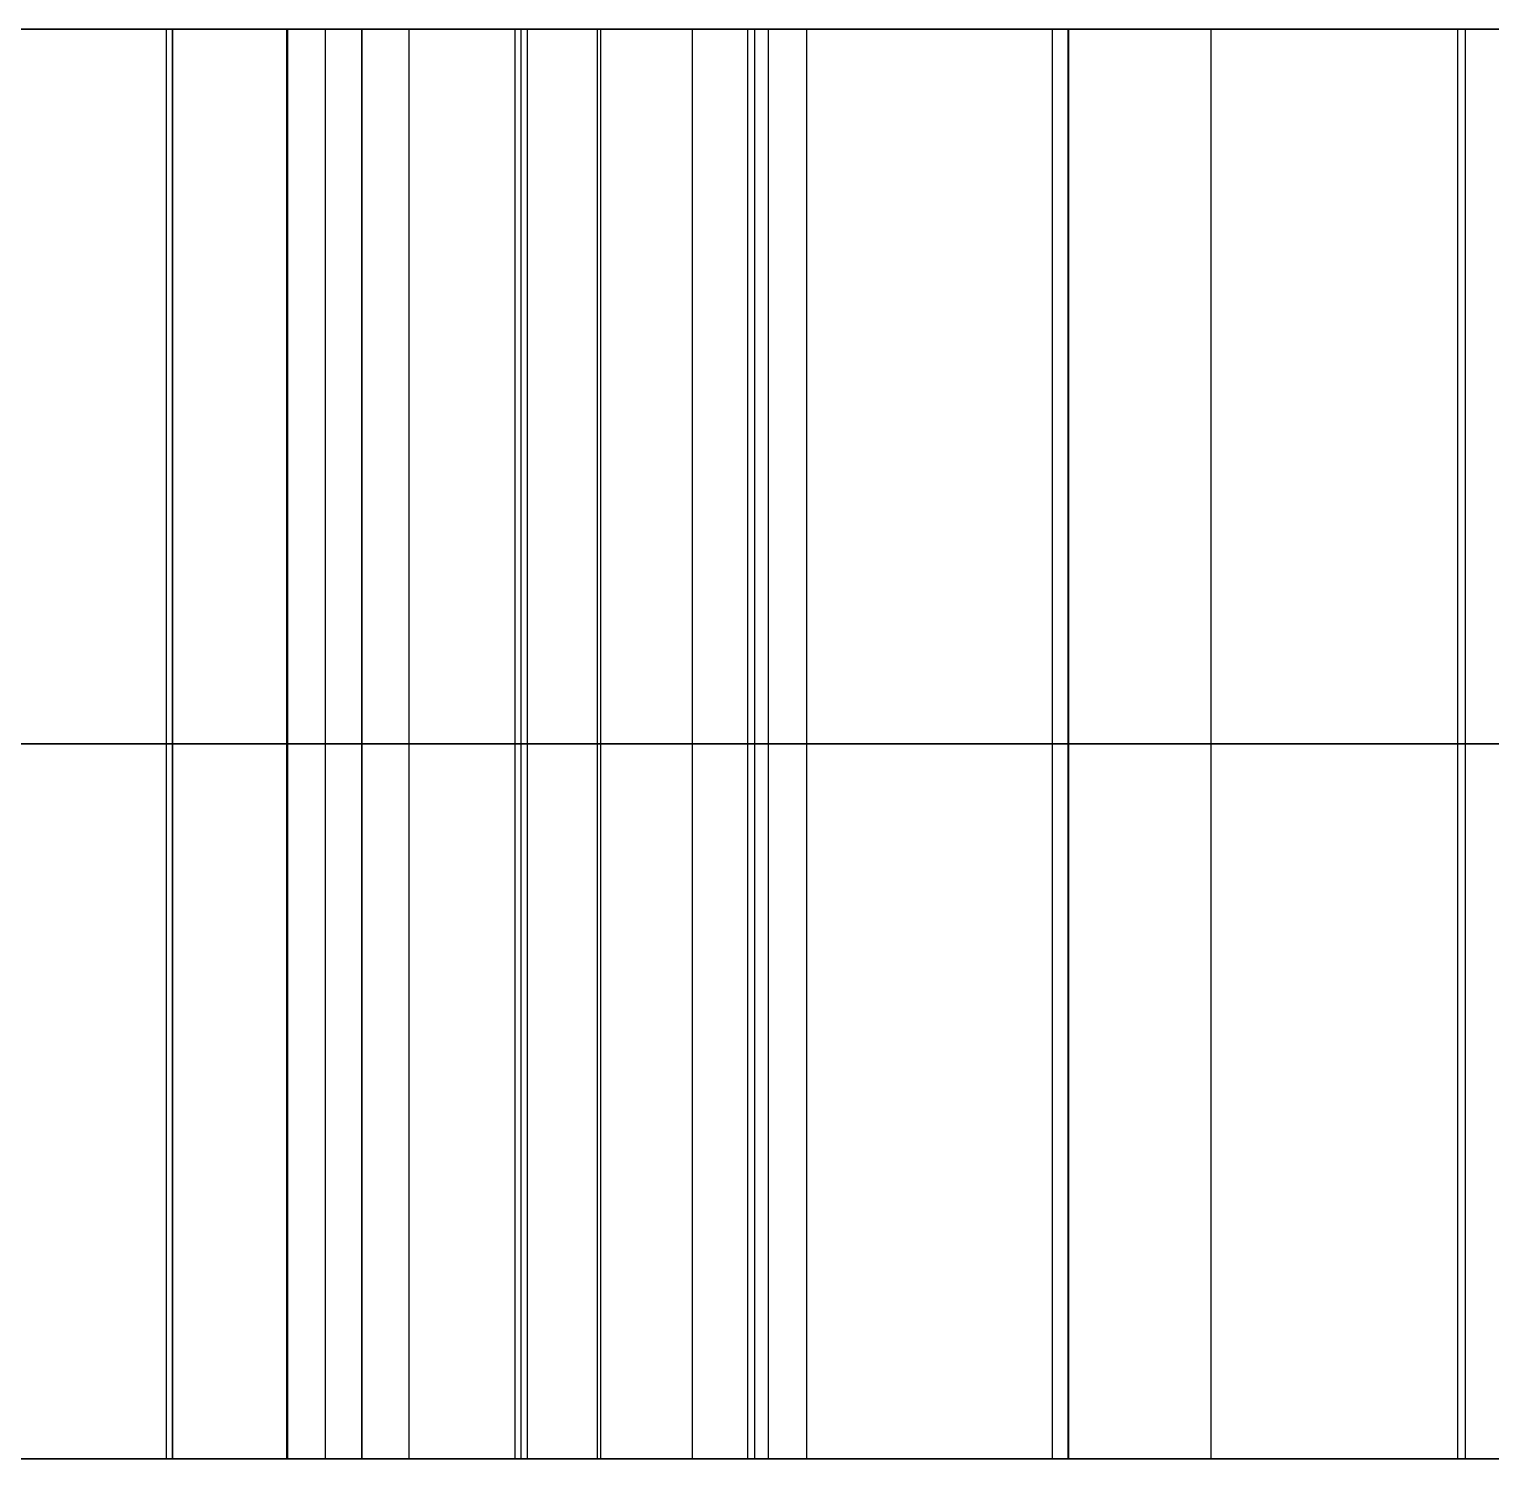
# Model space of a CAD drawing. Header units: millimetres. Extents: x -170 to 170, y -1654 to 210.
# Drawn here: x 24.09 to 39.43, y -50.53 to -35.53 of the extents above; entities that cross this region are included whole.
import ezdxf

# ---------------------------------------------------------------- set-up
doc = ezdxf.new("R2010")
doc.units = ezdxf.units.MM
doc.header["$MEASUREMENT"] = 0
doc.layers.add('V1', color=7, linetype='Continuous', true_color=0x000000)

msp = doc.modelspace()

# ---------------------------------------------------------------- linework, layer by layer
at = {"layer": 'V1'}
for p, q in [((4, -35.528, 126.543), (31.846, -35.528, 126.543)), ((4, -35.528, 383.457), (31.846, -35.528, 383.457)), ((4, -35.528, 255), (86.717, -35.528, 255)), ((-153, -43.028, 25), (153, -43.028, 25)), ((-153, -43.028, 25), (153, -43.028, 25)), ((4, -50.528, 126.543), (31.846, -50.528, 126.543)), ((4, -50.528, 383.457), (31.846, -50.528, 383.457)), ((4, -50.528, 255), (86.717, -50.528, 255))]:
    msp.add_line(p, q, dxfattribs=at)
for points in [[(-153, -35.528), (0, -35.528), (153, -35.528)], [(153, -35.528, 50), (0, -35.528, 50), (-153, -35.528, 50)], [(25.529, -35.528, 107.505), (25.529, -43.028, 107.505), (25.529, -50.528, 107.505)], [(25.529, -35.528, 402.495), (25.529, -43.028, 402.495), (25.529, -50.528, 402.495)], [(25.53, -35.528, 145.578), (25.53, -43.028, 145.578), (25.53, -50.528, 145.578)], [(25.53, -35.528, 364.422), (25.53, -43.028, 364.422), (25.53, -50.528, 364.422)], [(25.593, -35.528, 107.466), (25.593, -43.028, 107.466), (25.593, -50.528, 107.466)], [(25.593, -35.528, 402.534), (25.593, -43.028, 402.534), (25.593, -50.528, 402.534)], [(25.594, -35.528, 145.618), (25.594, -43.028, 145.618), (25.594, -50.528, 145.618)], [(25.594, -35.528, 364.382), (25.594, -43.028, 364.382), (25.594, -50.528, 364.382)], [(26.791, -35.528, 172.526), (26.791, -43.028, 172.526), (26.791, -50.528, 172.526)], [(26.803, -35.528, 337.47), (26.803, -43.028, 337.47), (26.803, -50.528, 337.47)], [(27.196, -35.528, 95.494), (27.196, -43.028, 95.494), (27.196, -50.528, 95.494)], [(27.196, -35.528, 414.506), (27.196, -43.028, 414.506), (27.196, -50.528, 414.506)], [(27.197, -35.528, 157.589), (27.197, -43.028, 157.589), (27.197, -50.528, 157.589)], [(27.197, -35.528, 352.411), (27.197, -43.028, 352.411), (27.197, -50.528, 352.411)], [(27.579, -35.528, 110.619), (27.579, -43.028, 110.619), (27.579, -50.528, 110.619)], [(27.579, -35.528, 399.381), (27.579, -43.028, 399.381), (27.579, -50.528, 399.381)], [(27.58, -35.528, 142.465), (27.58, -43.028, 142.465), (27.58, -50.528, 142.465)], [(27.58, -35.528, 367.535), (27.58, -43.028, 367.535), (27.58, -50.528, 367.535)], [(28.073, -35.528, 105.516), (28.073, -43.028, 105.516), (28.073, -50.528, 105.516)], [(28.073, -35.528, 404.484), (28.073, -43.028, 404.484), (28.073, -50.528, 404.484)], [(28.074, -35.528, 147.568), (28.074, -43.028, 147.568), (28.074, -50.528, 147.568)], [(28.074, -35.528, 362.432), (28.074, -43.028, 362.432), (28.074, -50.528, 362.432)], [(29.185, -35.528, 97.356), (29.185, -43.028, 97.356), (29.185, -50.528, 97.356)], [(29.185, -35.528, 412.644), (29.185, -43.028, 412.644), (29.185, -50.528, 412.644)], [(29.186, -35.528, 155.727), (29.186, -43.028, 155.727), (29.186, -50.528, 155.727)], [(29.186, -35.528, 354.273), (29.186, -43.028, 354.273), (29.186, -50.528, 354.273)], [(29.251, -35.528, 113.951), (29.251, -43.028, 113.951), (29.251, -50.528, 113.951)], [(29.251, -35.528, 139.133), (29.251, -43.028, 139.133), (29.251, -50.528, 139.133)], [(29.251, -35.528, 370.867), (29.251, -43.028, 370.867), (29.251, -50.528, 370.867)], [(29.251, -35.528, 396.049), (29.251, -43.028, 396.049), (29.251, -50.528, 396.049)], [(29.317, -35.528, 113.915), (29.317, -43.028, 113.915), (29.317, -50.528, 113.915)], [(29.317, -35.528, 139.168), (29.317, -43.028, 139.168), (29.317, -50.528, 139.168)], [(29.317, -35.528, 370.832), (29.317, -43.028, 370.832), (29.317, -50.528, 370.832)], [(29.317, -35.528, 396.085), (29.317, -43.028, 396.085), (29.317, -50.528, 396.085)], [(30.051, -35.528, 336.343), (30.051, -43.028, 336.343), (30.051, -50.528, 336.343)], [(30.084, -35.528, 173.669), (30.084, -43.028, 173.669), (30.084, -50.528, 173.669)], [(31.047, -35.528, 99.346), (31.047, -43.028, 99.346), (31.047, -50.528, 99.346)], [(31.047, -35.528, 410.654), (31.047, -43.028, 410.654), (31.047, -50.528, 410.654)], [(31.048, -35.528, 153.738), (31.048, -43.028, 153.738), (31.048, -50.528, 153.738)], [(31.048, -35.528, 356.262), (31.048, -43.028, 356.262), (31.048, -50.528, 356.262)], [(31.628, -35.528, 122.82), (31.628, -43.028, 122.82), (31.628, -50.528, 122.82)], [(31.628, -35.528, 130.263), (31.628, -43.028, 130.263), (31.628, -50.528, 130.263)], [(31.628, -35.528, 379.737), (31.628, -43.028, 379.737), (31.628, -50.528, 379.737)], [(31.628, -35.528, 387.18), (31.628, -43.028, 387.18), (31.628, -50.528, 387.18)], [(31.702, -35.528, 122.818), (31.702, -43.028, 122.818), (31.702, -50.528, 122.818)], [(31.702, -35.528, 387.182), (31.702, -43.028, 387.182), (31.702, -50.528, 387.182)], [(31.703, -35.528, 130.265), (31.703, -43.028, 130.265), (31.703, -50.528, 130.265)], [(31.703, -35.528, 379.735), (31.703, -43.028, 379.735), (31.703, -50.528, 379.735)], [(31.846, -35.528, 126.542), (31.846, -43.028, 126.542), (31.846, -50.528, 126.542)], [(31.846, -35.528, 383.458), (31.846, -43.028, 383.458), (31.846, -50.528, 383.458)], [(32.246, -35.528, 112.742), (32.246, -43.028, 112.742), (32.246, -50.528, 112.742)], [(32.246, -35.528, 140.341), (32.246, -43.028, 140.341), (32.246, -50.528, 140.341)], [(32.246, -35.528, 369.659), (32.246, -43.028, 369.659), (32.246, -50.528, 369.659)], [(32.246, -35.528, 397.258), (32.246, -43.028, 397.258), (32.246, -50.528, 397.258)], [(34.825, -35.528, 122.369), (34.825, -43.028, 122.369), (34.825, -50.528, 122.369)], [(34.825, -35.528, 387.631), (34.825, -43.028, 387.631), (34.825, -50.528, 387.631)], [(34.826, -35.528, 130.714), (34.826, -43.028, 130.714), (34.826, -50.528, 130.714)], [(34.826, -35.528, 379.286), (34.826, -43.028, 379.286), (34.826, -50.528, 379.286)], [(34.99, -35.528, 167.339), (34.99, -43.028, 167.339), (34.99, -50.528, 167.339)], [(34.994, -35.528, 342.676), (34.994, -43.028, 342.676), (34.994, -50.528, 342.676)], [(36.489, -35.528, 344.087), (36.489, -43.028, 344.087), (36.489, -50.528, 344.087)], [(36.489, -35.528, 165.913), (36.489, -43.028, 165.913), (36.489, -50.528, 165.913)], [(39.076, -35.528, 113.252), (39.076, -43.028, 113.252), (39.076, -50.528, 113.252)], [(39.076, -35.528, 396.748), (39.076, -43.028, 396.748), (39.076, -50.528, 396.748)], [(39.077, -35.528, 139.831), (39.077, -43.028, 139.831), (39.077, -50.528, 139.831)], [(39.077, -35.528, 370.169), (39.077, -43.028, 370.169), (39.077, -50.528, 370.169)], [(39.157, -35.528, 342.947), (39.157, -43.028, 342.947), (39.157, -50.528, 342.947)], [(39.157, -35.528, 167.053), (39.157, -43.028, 167.053), (39.157, -50.528, 167.053)], [(-153, -43.028), (0, -43.028), (153, -43.028)], [(153, -43.028, 50), (0, -43.028, 50), (-153, -43.028, 50)], [(-153, -43.028), (0, -43.028), (153, -43.028)], [(153, -43.028, 50), (0, -43.028, 50), (-153, -43.028, 50)], [(-153, -50.528), (0, -50.528), (153, -50.528)], [(153, -50.528, 50), (0, -50.528, 50), (-153, -50.528, 50)]]:
    msp.add_open_spline(points, degree=2, dxfattribs=at)
for points, knots in [([(19.036, -35.528, 101.012), (19.049, -35.528, 100.991), (19.062, -35.528, 100.97), (19.075, -35.528, 100.949), (19.625, -35.528, 100.07), (20.274, -35.528, 99.22), (21.026, -35.528, 98.468), (22.579, -35.528, 96.914), (25.365, -35.528, 96.056), (27.196, -35.528, 95.494)], [-54.43884, -54.43884, -54.43884, -54.43884, -54.419791, -54.419791, -54.419791, -53.630123, -53.630123, -53.630123, -52.863038, -52.863038, -52.863038, -52.863038]), ([(27.196, -35.528, 414.506), (25.365, -35.528, 413.944), (22.579, -35.528, 413.086), (21.026, -35.528, 411.532), (20.274, -35.528, 410.78), (19.625, -35.528, 409.93), (19.075, -35.528, 409.051), (19.062, -35.528, 409.03), (19.049, -35.528, 409.009), (19.036, -35.528, 408.988)], [52.863038, 52.863038, 52.863038, 52.863038, 53.630123, 53.630123, 53.630123, 54.419791, 54.419791, 54.419791, 54.43884, 54.43884, 54.43884, 54.43884]), ([(27.197, -35.528, 157.589), (25.367, -35.528, 157.027), (22.581, -35.528, 156.17), (21.027, -35.528, 154.616), (20.275, -35.528, 153.864), (19.626, -35.528, 153.013), (19.077, -35.528, 152.135), (19.064, -35.528, 152.114), (19.05, -35.528, 152.093), (19.037, -35.528, 152.072)], [-29.984597, -29.984597, -29.984597, -29.984597, -29.217493, -29.217493, -29.217493, -28.427833, -28.427833, -28.427833, -28.408844, -28.408844, -28.408844, -28.408844]), ([(19.037, -35.528, 357.928), (19.05, -35.528, 357.907), (19.064, -35.528, 357.886), (19.077, -35.528, 357.865), (19.626, -35.528, 356.987), (20.275, -35.528, 356.136), (21.027, -35.528, 355.384), (22.581, -35.528, 353.83), (25.367, -35.528, 352.973), (27.197, -35.528, 352.411)], [28.408844, 28.408844, 28.408844, 28.408844, 28.427833, 28.427833, 28.427833, 29.217493, 29.217493, 29.217493, 29.984597, 29.984597, 29.984597, 29.984597]), ([(31.047, -35.528, 99.346), (30.485, -35.528, 101.176), (29.627, -35.528, 103.962), (28.073, -35.528, 105.516), (27.321, -35.528, 106.268), (26.471, -35.528, 106.916), (25.593, -35.528, 107.466), (25.571, -35.528, 107.479), (25.55, -35.528, 107.492), (25.529, -35.528, 107.505)], [-51.422962, -51.422962, -51.422962, -51.422962, -50.655858, -50.655858, -50.655858, -49.866198, -49.866198, -49.866198, -49.847209, -49.847209, -49.847209, -49.847209]), ([(25.529, -35.528, 402.495), (25.55, -35.528, 402.508), (25.571, -35.528, 402.521), (25.593, -35.528, 402.534), (26.471, -35.528, 403.084), (27.321, -35.528, 403.732), (28.073, -35.528, 404.484), (29.627, -35.528, 406.038), (30.485, -35.528, 408.824), (31.047, -35.528, 410.654)], [49.847209, 49.847209, 49.847209, 49.847209, 49.866198, 49.866198, 49.866198, 50.655858, 50.655858, 50.655858, 51.422962, 51.422962, 51.422962, 51.422962]), ([(25.53, -35.528, 145.578), (25.551, -35.528, 145.591), (25.573, -35.528, 145.605), (25.594, -35.528, 145.618), (26.472, -35.528, 146.167), (27.323, -35.528, 146.816), (28.074, -35.528, 147.568), (29.628, -35.528, 149.122), (30.486, -35.528, 151.908), (31.048, -35.528, 153.738)], [-33.000475, -33.000475, -33.000475, -33.000475, -32.981426, -32.981426, -32.981426, -32.191759, -32.191759, -32.191759, -31.424674, -31.424674, -31.424674, -31.424674]), ([(31.048, -35.528, 356.262), (30.486, -35.528, 358.092), (29.628, -35.528, 360.878), (28.074, -35.528, 362.432), (27.323, -35.528, 363.184), (26.472, -35.528, 363.833), (25.594, -35.528, 364.382), (25.573, -35.528, 364.395), (25.551, -35.528, 364.409), (25.53, -35.528, 364.422)], [31.424674, 31.424674, 31.424674, 31.424674, 32.191759, 32.191759, 32.191759, 32.981426, 32.981426, 32.981426, 33.000475, 33.000475, 33.000475, 33.000475]), ([(29.251, -35.528, 113.951), (29.273, -35.528, 113.939), (29.295, -35.528, 113.927), (29.317, -35.528, 113.915), (30.232, -35.528, 113.429), (31.219, -35.528, 113.017), (32.246, -35.528, 112.742), (34.369, -35.528, 112.173), (37.21, -35.528, 112.823), (39.076, -35.528, 113.252)], [-47.292718, -47.292718, -47.292718, -47.292718, -47.273669, -47.273669, -47.273669, -46.484002, -46.484002, -46.484002, -45.716917, -45.716917, -45.716917, -45.716917]), ([(39.077, -35.528, 139.831), (37.211, -35.528, 140.26), (34.369, -35.528, 140.91), (32.246, -35.528, 140.341), (31.219, -35.528, 140.066), (30.232, -35.528, 139.654), (29.317, -35.528, 139.168), (29.295, -35.528, 139.156), (29.273, -35.528, 139.145), (29.251, -35.528, 139.133)], [-37.130719, -37.130719, -37.130719, -37.130719, -36.363615, -36.363615, -36.363615, -35.573955, -35.573955, -35.573955, -35.554966, -35.554966, -35.554966, -35.554966]), ([(29.251, -35.528, 370.867), (29.273, -35.528, 370.855), (29.295, -35.528, 370.844), (29.317, -35.528, 370.832), (30.232, -35.528, 370.346), (31.219, -35.528, 369.934), (32.246, -35.528, 369.659), (34.369, -35.528, 369.09), (37.211, -35.528, 369.74), (39.077, -35.528, 370.169)], [35.554966, 35.554966, 35.554966, 35.554966, 35.573955, 35.573955, 35.573955, 36.363615, 36.363615, 36.363615, 37.130719, 37.130719, 37.130719, 37.130719]), ([(39.076, -35.528, 396.748), (37.21, -35.528, 397.177), (34.369, -35.528, 397.827), (32.246, -35.528, 397.258), (31.219, -35.528, 396.983), (30.232, -35.528, 396.571), (29.317, -35.528, 396.085), (29.295, -35.528, 396.073), (29.273, -35.528, 396.061), (29.251, -35.528, 396.049)], [45.716917, 45.716917, 45.716917, 45.716917, 46.484002, 46.484002, 46.484002, 47.273669, 47.273669, 47.273669, 47.292718, 47.292718, 47.292718, 47.292718]), ([(36.489, -35.528, 344.087), (36.032, -35.528, 343.665), (35.532, -35.528, 343.194), (34.994, -35.528, 342.676), (32.288, -35.528, 340.074), (31.042, -35.528, 338.402), (30.051, -35.528, 336.343)], [228.61023, 228.61023, 228.61023, 228.61023, 228.793383, 228.793383, 228.793383, 229.713452, 229.713452, 229.713452, 229.713452]), ([(30.084, -35.528, 173.669), (31.065, -35.528, 171.617), (32.305, -35.528, 169.942), (34.99, -35.528, 167.339), (35.53, -35.528, 166.815), (36.031, -35.528, 166.34), (36.489, -35.528, 165.913)], [353.265641, 353.265641, 353.265641, 353.265641, 354.182297, 354.182297, 354.182297, 354.366724, 354.366724, 354.366724, 354.366724]), ([(40.486, -35.528, 118.513), (39.084, -35.528, 119.817), (36.948, -35.528, 121.801), (34.825, -35.528, 122.369), (33.798, -35.528, 122.644), (32.738, -35.528, 122.781), (31.702, -35.528, 122.818), (31.677, -35.528, 122.819), (31.652, -35.528, 122.82), (31.628, -35.528, 122.82)], [-44.27684, -44.27684, -44.27684, -44.27684, -43.509736, -43.509736, -43.509736, -42.720076, -42.720076, -42.720076, -42.701087, -42.701087, -42.701087, -42.701087]), ([(31.628, -35.528, 130.263), (31.653, -35.528, 130.264), (31.678, -35.528, 130.265), (31.703, -35.528, 130.265), (32.738, -35.528, 130.302), (33.799, -35.528, 130.439), (34.826, -35.528, 130.714), (36.949, -35.528, 131.283), (39.084, -35.528, 133.266), (40.486, -35.528, 134.571)], [-40.146597, -40.146597, -40.146597, -40.146597, -40.127548, -40.127548, -40.127548, -39.33788, -39.33788, -39.33788, -38.570795, -38.570795, -38.570795, -38.570795]), ([(40.486, -35.528, 375.429), (39.084, -35.528, 376.734), (36.949, -35.528, 378.717), (34.826, -35.528, 379.286), (33.799, -35.528, 379.561), (32.738, -35.528, 379.698), (31.703, -35.528, 379.735), (31.678, -35.528, 379.735), (31.653, -35.528, 379.736), (31.628, -35.528, 379.737)], [38.570795, 38.570795, 38.570795, 38.570795, 39.33788, 39.33788, 39.33788, 40.127548, 40.127548, 40.127548, 40.146597, 40.146597, 40.146597, 40.146597]), ([(31.628, -35.528, 387.18), (31.652, -35.528, 387.18), (31.677, -35.528, 387.181), (31.702, -35.528, 387.182), (32.738, -35.528, 387.219), (33.798, -35.528, 387.356), (34.825, -35.528, 387.631), (36.948, -35.528, 388.199), (39.084, -35.528, 390.183), (40.486, -35.528, 391.487)], [42.701087, 42.701087, 42.701087, 42.701087, 42.720076, 42.720076, 42.720076, 43.509736, 43.509736, 43.509736, 44.27684, 44.27684, 44.27684, 44.27684]), ([(19.036, -43.028, 101.012), (19.049, -43.028, 100.991), (19.062, -43.028, 100.97), (19.075, -43.028, 100.949), (19.625, -43.028, 100.07), (20.274, -43.028, 99.22), (21.026, -43.028, 98.468), (22.579, -43.028, 96.914), (25.365, -43.028, 96.056), (27.196, -43.028, 95.494)], [-54.43884, -54.43884, -54.43884, -54.43884, -54.419791, -54.419791, -54.419791, -53.630123, -53.630123, -53.630123, -52.863038, -52.863038, -52.863038, -52.863038]), ([(27.196, -43.028, 414.506), (25.365, -43.028, 413.944), (22.579, -43.028, 413.086), (21.026, -43.028, 411.532), (20.274, -43.028, 410.78), (19.625, -43.028, 409.93), (19.075, -43.028, 409.051), (19.062, -43.028, 409.03), (19.049, -43.028, 409.009), (19.036, -43.028, 408.988)], [52.863038, 52.863038, 52.863038, 52.863038, 53.630123, 53.630123, 53.630123, 54.419791, 54.419791, 54.419791, 54.43884, 54.43884, 54.43884, 54.43884]), ([(27.197, -43.028, 157.589), (25.367, -43.028, 157.027), (22.581, -43.028, 156.17), (21.027, -43.028, 154.616), (20.275, -43.028, 153.864), (19.626, -43.028, 153.013), (19.077, -43.028, 152.135), (19.064, -43.028, 152.114), (19.05, -43.028, 152.093), (19.037, -43.028, 152.072)], [-29.984597, -29.984597, -29.984597, -29.984597, -29.217493, -29.217493, -29.217493, -28.427833, -28.427833, -28.427833, -28.408844, -28.408844, -28.408844, -28.408844]), ([(19.037, -43.028, 357.928), (19.05, -43.028, 357.907), (19.064, -43.028, 357.886), (19.077, -43.028, 357.865), (19.626, -43.028, 356.987), (20.275, -43.028, 356.136), (21.027, -43.028, 355.384), (22.581, -43.028, 353.83), (25.367, -43.028, 352.973), (27.197, -43.028, 352.411)], [28.408844, 28.408844, 28.408844, 28.408844, 28.427833, 28.427833, 28.427833, 29.217493, 29.217493, 29.217493, 29.984597, 29.984597, 29.984597, 29.984597]), ([(31.047, -43.028, 99.346), (30.485, -43.028, 101.176), (29.627, -43.028, 103.962), (28.073, -43.028, 105.516), (27.321, -43.028, 106.268), (26.471, -43.028, 106.916), (25.593, -43.028, 107.466), (25.571, -43.028, 107.479), (25.55, -43.028, 107.492), (25.529, -43.028, 107.505)], [-51.422962, -51.422962, -51.422962, -51.422962, -50.655858, -50.655858, -50.655858, -49.866198, -49.866198, -49.866198, -49.847209, -49.847209, -49.847209, -49.847209]), ([(25.529, -43.028, 402.495), (25.55, -43.028, 402.508), (25.571, -43.028, 402.521), (25.593, -43.028, 402.534), (26.471, -43.028, 403.084), (27.321, -43.028, 403.732), (28.073, -43.028, 404.484), (29.627, -43.028, 406.038), (30.485, -43.028, 408.824), (31.047, -43.028, 410.654)], [49.847209, 49.847209, 49.847209, 49.847209, 49.866198, 49.866198, 49.866198, 50.655858, 50.655858, 50.655858, 51.422962, 51.422962, 51.422962, 51.422962]), ([(25.53, -43.028, 145.578), (25.551, -43.028, 145.591), (25.573, -43.028, 145.605), (25.594, -43.028, 145.618), (26.472, -43.028, 146.167), (27.323, -43.028, 146.816), (28.074, -43.028, 147.568), (29.628, -43.028, 149.122), (30.486, -43.028, 151.908), (31.048, -43.028, 153.738)], [-33.000475, -33.000475, -33.000475, -33.000475, -32.981426, -32.981426, -32.981426, -32.191759, -32.191759, -32.191759, -31.424674, -31.424674, -31.424674, -31.424674]), ([(31.048, -43.028, 356.262), (30.486, -43.028, 358.092), (29.628, -43.028, 360.878), (28.074, -43.028, 362.432), (27.323, -43.028, 363.184), (26.472, -43.028, 363.833), (25.594, -43.028, 364.382), (25.573, -43.028, 364.395), (25.551, -43.028, 364.409), (25.53, -43.028, 364.422)], [31.424674, 31.424674, 31.424674, 31.424674, 32.191759, 32.191759, 32.191759, 32.981426, 32.981426, 32.981426, 33.000475, 33.000475, 33.000475, 33.000475]), ([(29.251, -43.028, 113.951), (29.273, -43.028, 113.939), (29.295, -43.028, 113.927), (29.317, -43.028, 113.915), (30.232, -43.028, 113.429), (31.219, -43.028, 113.017), (32.246, -43.028, 112.742), (34.369, -43.028, 112.173), (37.21, -43.028, 112.823), (39.076, -43.028, 113.252)], [-47.292718, -47.292718, -47.292718, -47.292718, -47.273669, -47.273669, -47.273669, -46.484002, -46.484002, -46.484002, -45.716917, -45.716917, -45.716917, -45.716917]), ([(39.077, -43.028, 139.831), (37.211, -43.028, 140.26), (34.369, -43.028, 140.91), (32.246, -43.028, 140.341), (31.219, -43.028, 140.066), (30.232, -43.028, 139.654), (29.317, -43.028, 139.168), (29.295, -43.028, 139.156), (29.273, -43.028, 139.145), (29.251, -43.028, 139.133)], [-37.130719, -37.130719, -37.130719, -37.130719, -36.363615, -36.363615, -36.363615, -35.573955, -35.573955, -35.573955, -35.554966, -35.554966, -35.554966, -35.554966]), ([(29.251, -43.028, 370.867), (29.273, -43.028, 370.855), (29.295, -43.028, 370.844), (29.317, -43.028, 370.832), (30.232, -43.028, 370.346), (31.219, -43.028, 369.934), (32.246, -43.028, 369.659), (34.369, -43.028, 369.09), (37.211, -43.028, 369.74), (39.077, -43.028, 370.169)], [35.554966, 35.554966, 35.554966, 35.554966, 35.573955, 35.573955, 35.573955, 36.363615, 36.363615, 36.363615, 37.130719, 37.130719, 37.130719, 37.130719]), ([(39.076, -43.028, 396.748), (37.21, -43.028, 397.177), (34.369, -43.028, 397.827), (32.246, -43.028, 397.258), (31.219, -43.028, 396.983), (30.232, -43.028, 396.571), (29.317, -43.028, 396.085), (29.295, -43.028, 396.073), (29.273, -43.028, 396.061), (29.251, -43.028, 396.049)], [45.716917, 45.716917, 45.716917, 45.716917, 46.484002, 46.484002, 46.484002, 47.273669, 47.273669, 47.273669, 47.292718, 47.292718, 47.292718, 47.292718]), ([(36.489, -43.028, 344.087), (36.032, -43.028, 343.665), (35.532, -43.028, 343.194), (34.994, -43.028, 342.676), (32.288, -43.028, 340.074), (31.042, -43.028, 338.402), (30.051, -43.028, 336.343)], [228.61023, 228.61023, 228.61023, 228.61023, 228.793383, 228.793383, 228.793383, 229.713452, 229.713452, 229.713452, 229.713452]), ([(30.084, -43.028, 173.669), (31.065, -43.028, 171.617), (32.305, -43.028, 169.942), (34.99, -43.028, 167.339), (35.53, -43.028, 166.815), (36.031, -43.028, 166.34), (36.489, -43.028, 165.913)], [353.265641, 353.265641, 353.265641, 353.265641, 354.182297, 354.182297, 354.182297, 354.366724, 354.366724, 354.366724, 354.366724]), ([(40.486, -43.028, 118.513), (39.084, -43.028, 119.817), (36.948, -43.028, 121.801), (34.825, -43.028, 122.369), (33.798, -43.028, 122.644), (32.738, -43.028, 122.781), (31.702, -43.028, 122.818), (31.677, -43.028, 122.819), (31.652, -43.028, 122.82), (31.628, -43.028, 122.82)], [-44.27684, -44.27684, -44.27684, -44.27684, -43.509736, -43.509736, -43.509736, -42.720076, -42.720076, -42.720076, -42.701087, -42.701087, -42.701087, -42.701087]), ([(31.628, -43.028, 130.263), (31.653, -43.028, 130.264), (31.678, -43.028, 130.265), (31.703, -43.028, 130.265), (32.738, -43.028, 130.302), (33.799, -43.028, 130.439), (34.826, -43.028, 130.714), (36.949, -43.028, 131.283), (39.084, -43.028, 133.266), (40.486, -43.028, 134.571)], [-40.146597, -40.146597, -40.146597, -40.146597, -40.127548, -40.127548, -40.127548, -39.33788, -39.33788, -39.33788, -38.570795, -38.570795, -38.570795, -38.570795]), ([(40.486, -43.028, 375.429), (39.084, -43.028, 376.734), (36.949, -43.028, 378.717), (34.826, -43.028, 379.286), (33.799, -43.028, 379.561), (32.738, -43.028, 379.698), (31.703, -43.028, 379.735), (31.678, -43.028, 379.735), (31.653, -43.028, 379.736), (31.628, -43.028, 379.737)], [38.570795, 38.570795, 38.570795, 38.570795, 39.33788, 39.33788, 39.33788, 40.127548, 40.127548, 40.127548, 40.146597, 40.146597, 40.146597, 40.146597]), ([(31.628, -43.028, 387.18), (31.652, -43.028, 387.18), (31.677, -43.028, 387.181), (31.702, -43.028, 387.182), (32.738, -43.028, 387.219), (33.798, -43.028, 387.356), (34.825, -43.028, 387.631), (36.948, -43.028, 388.199), (39.084, -43.028, 390.183), (40.486, -43.028, 391.487)], [42.701087, 42.701087, 42.701087, 42.701087, 42.720076, 42.720076, 42.720076, 43.509736, 43.509736, 43.509736, 44.27684, 44.27684, 44.27684, 44.27684]), ([(19.036, -50.528, 101.012), (19.049, -50.528, 100.991), (19.062, -50.528, 100.97), (19.075, -50.528, 100.949), (19.625, -50.528, 100.07), (20.274, -50.528, 99.22), (21.026, -50.528, 98.468), (22.579, -50.528, 96.914), (25.365, -50.528, 96.056), (27.196, -50.528, 95.494)], [-54.43884, -54.43884, -54.43884, -54.43884, -54.419791, -54.419791, -54.419791, -53.630123, -53.630123, -53.630123, -52.863038, -52.863038, -52.863038, -52.863038]), ([(27.196, -50.528, 414.506), (25.365, -50.528, 413.944), (22.579, -50.528, 413.086), (21.026, -50.528, 411.532), (20.274, -50.528, 410.78), (19.625, -50.528, 409.93), (19.075, -50.528, 409.051), (19.062, -50.528, 409.03), (19.049, -50.528, 409.009), (19.036, -50.528, 408.988)], [52.863038, 52.863038, 52.863038, 52.863038, 53.630123, 53.630123, 53.630123, 54.419791, 54.419791, 54.419791, 54.43884, 54.43884, 54.43884, 54.43884]), ([(27.197, -50.528, 157.589), (25.367, -50.528, 157.027), (22.581, -50.528, 156.17), (21.027, -50.528, 154.616), (20.275, -50.528, 153.864), (19.626, -50.528, 153.013), (19.077, -50.528, 152.135), (19.064, -50.528, 152.114), (19.05, -50.528, 152.093), (19.037, -50.528, 152.072)], [-29.984597, -29.984597, -29.984597, -29.984597, -29.217493, -29.217493, -29.217493, -28.427833, -28.427833, -28.427833, -28.408844, -28.408844, -28.408844, -28.408844]), ([(19.037, -50.528, 357.928), (19.05, -50.528, 357.907), (19.064, -50.528, 357.886), (19.077, -50.528, 357.865), (19.626, -50.528, 356.987), (20.275, -50.528, 356.136), (21.027, -50.528, 355.384), (22.581, -50.528, 353.83), (25.367, -50.528, 352.973), (27.197, -50.528, 352.411)], [28.408844, 28.408844, 28.408844, 28.408844, 28.427833, 28.427833, 28.427833, 29.217493, 29.217493, 29.217493, 29.984597, 29.984597, 29.984597, 29.984597]), ([(31.047, -50.528, 99.346), (30.485, -50.528, 101.176), (29.627, -50.528, 103.962), (28.073, -50.528, 105.516), (27.321, -50.528, 106.268), (26.471, -50.528, 106.916), (25.593, -50.528, 107.466), (25.571, -50.528, 107.479), (25.55, -50.528, 107.492), (25.529, -50.528, 107.505)], [-51.422962, -51.422962, -51.422962, -51.422962, -50.655858, -50.655858, -50.655858, -49.866198, -49.866198, -49.866198, -49.847209, -49.847209, -49.847209, -49.847209]), ([(25.529, -50.528, 402.495), (25.55, -50.528, 402.508), (25.571, -50.528, 402.521), (25.593, -50.528, 402.534), (26.471, -50.528, 403.084), (27.321, -50.528, 403.732), (28.073, -50.528, 404.484), (29.627, -50.528, 406.038), (30.485, -50.528, 408.824), (31.047, -50.528, 410.654)], [49.847209, 49.847209, 49.847209, 49.847209, 49.866198, 49.866198, 49.866198, 50.655858, 50.655858, 50.655858, 51.422962, 51.422962, 51.422962, 51.422962]), ([(25.53, -50.528, 145.578), (25.551, -50.528, 145.591), (25.573, -50.528, 145.605), (25.594, -50.528, 145.618), (26.472, -50.528, 146.167), (27.323, -50.528, 146.816), (28.074, -50.528, 147.568), (29.628, -50.528, 149.122), (30.486, -50.528, 151.908), (31.048, -50.528, 153.738)], [-33.000475, -33.000475, -33.000475, -33.000475, -32.981426, -32.981426, -32.981426, -32.191759, -32.191759, -32.191759, -31.424674, -31.424674, -31.424674, -31.424674]), ([(31.048, -50.528, 356.262), (30.486, -50.528, 358.092), (29.628, -50.528, 360.878), (28.074, -50.528, 362.432), (27.323, -50.528, 363.184), (26.472, -50.528, 363.833), (25.594, -50.528, 364.382), (25.573, -50.528, 364.395), (25.551, -50.528, 364.409), (25.53, -50.528, 364.422)], [31.424674, 31.424674, 31.424674, 31.424674, 32.191759, 32.191759, 32.191759, 32.981426, 32.981426, 32.981426, 33.000475, 33.000475, 33.000475, 33.000475]), ([(29.251, -50.528, 113.951), (29.273, -50.528, 113.939), (29.295, -50.528, 113.927), (29.317, -50.528, 113.915), (30.232, -50.528, 113.429), (31.219, -50.528, 113.017), (32.246, -50.528, 112.742), (34.369, -50.528, 112.173), (37.21, -50.528, 112.823), (39.076, -50.528, 113.252)], [-47.292718, -47.292718, -47.292718, -47.292718, -47.273669, -47.273669, -47.273669, -46.484002, -46.484002, -46.484002, -45.716917, -45.716917, -45.716917, -45.716917]), ([(39.077, -50.528, 139.831), (37.211, -50.528, 140.26), (34.369, -50.528, 140.91), (32.246, -50.528, 140.341), (31.219, -50.528, 140.066), (30.232, -50.528, 139.654), (29.317, -50.528, 139.168), (29.295, -50.528, 139.156), (29.273, -50.528, 139.145), (29.251, -50.528, 139.133)], [-37.130719, -37.130719, -37.130719, -37.130719, -36.363615, -36.363615, -36.363615, -35.573955, -35.573955, -35.573955, -35.554966, -35.554966, -35.554966, -35.554966]), ([(29.251, -50.528, 370.867), (29.273, -50.528, 370.855), (29.295, -50.528, 370.844), (29.317, -50.528, 370.832), (30.232, -50.528, 370.346), (31.219, -50.528, 369.934), (32.246, -50.528, 369.659), (34.369, -50.528, 369.09), (37.211, -50.528, 369.74), (39.077, -50.528, 370.169)], [35.554966, 35.554966, 35.554966, 35.554966, 35.573955, 35.573955, 35.573955, 36.363615, 36.363615, 36.363615, 37.130719, 37.130719, 37.130719, 37.130719]), ([(39.076, -50.528, 396.748), (37.21, -50.528, 397.177), (34.369, -50.528, 397.827), (32.246, -50.528, 397.258), (31.219, -50.528, 396.983), (30.232, -50.528, 396.571), (29.317, -50.528, 396.085), (29.295, -50.528, 396.073), (29.273, -50.528, 396.061), (29.251, -50.528, 396.049)], [45.716917, 45.716917, 45.716917, 45.716917, 46.484002, 46.484002, 46.484002, 47.273669, 47.273669, 47.273669, 47.292718, 47.292718, 47.292718, 47.292718]), ([(36.489, -50.528, 344.087), (36.032, -50.528, 343.665), (35.532, -50.528, 343.194), (34.994, -50.528, 342.676), (32.288, -50.528, 340.074), (31.042, -50.528, 338.402), (30.051, -50.528, 336.343)], [228.61023, 228.61023, 228.61023, 228.61023, 228.793383, 228.793383, 228.793383, 229.713452, 229.713452, 229.713452, 229.713452]), ([(30.084, -50.528, 173.669), (31.065, -50.528, 171.617), (32.305, -50.528, 169.942), (34.99, -50.528, 167.339), (35.53, -50.528, 166.815), (36.031, -50.528, 166.34), (36.489, -50.528, 165.913)], [353.265641, 353.265641, 353.265641, 353.265641, 354.182297, 354.182297, 354.182297, 354.366724, 354.366724, 354.366724, 354.366724]), ([(40.486, -50.528, 118.513), (39.084, -50.528, 119.817), (36.948, -50.528, 121.801), (34.825, -50.528, 122.369), (33.798, -50.528, 122.644), (32.738, -50.528, 122.781), (31.702, -50.528, 122.818), (31.677, -50.528, 122.819), (31.652, -50.528, 122.82), (31.628, -50.528, 122.82)], [-44.27684, -44.27684, -44.27684, -44.27684, -43.509736, -43.509736, -43.509736, -42.720076, -42.720076, -42.720076, -42.701087, -42.701087, -42.701087, -42.701087]), ([(31.628, -50.528, 130.263), (31.653, -50.528, 130.264), (31.678, -50.528, 130.265), (31.703, -50.528, 130.265), (32.738, -50.528, 130.302), (33.799, -50.528, 130.439), (34.826, -50.528, 130.714), (36.949, -50.528, 131.283), (39.084, -50.528, 133.266), (40.486, -50.528, 134.571)], [-40.146597, -40.146597, -40.146597, -40.146597, -40.127548, -40.127548, -40.127548, -39.33788, -39.33788, -39.33788, -38.570795, -38.570795, -38.570795, -38.570795]), ([(40.486, -50.528, 375.429), (39.084, -50.528, 376.734), (36.949, -50.528, 378.717), (34.826, -50.528, 379.286), (33.799, -50.528, 379.561), (32.738, -50.528, 379.698), (31.703, -50.528, 379.735), (31.678, -50.528, 379.735), (31.653, -50.528, 379.736), (31.628, -50.528, 379.737)], [38.570795, 38.570795, 38.570795, 38.570795, 39.33788, 39.33788, 39.33788, 40.127548, 40.127548, 40.127548, 40.146597, 40.146597, 40.146597, 40.146597]), ([(31.628, -50.528, 387.18), (31.652, -50.528, 387.18), (31.677, -50.528, 387.181), (31.702, -50.528, 387.182), (32.738, -50.528, 387.219), (33.798, -50.528, 387.356), (34.825, -50.528, 387.631), (36.948, -50.528, 388.199), (39.084, -50.528, 390.183), (40.486, -50.528, 391.487)], [42.701087, 42.701087, 42.701087, 42.701087, 42.720076, 42.720076, 42.720076, 43.509736, 43.509736, 43.509736, 44.27684, 44.27684, 44.27684, 44.27684])]:
    msp.add_open_spline(points, degree=3, knots=knots, dxfattribs=at)
for points, weights in [([(30.051, -35.528, 336.343), (27.895, -35.528, 337.139), (25.699, -35.528, 337.853), (23.466, -35.528, 338.481)], [0.798154987063, 0.790291638205, 0.782898550945, 0.775975725283]), ([(23.501, -35.528, 171.528), (25.713, -35.528, 172.151), (27.909, -35.528, 172.864), (30.084, -35.528, 173.669)], [0.48059969673, 0.475864873121, 0.471413212037, 0.467244713478]), ([(25.529, -35.528, 107.505), (27.019, -35.528, 109.503), (28.265, -35.528, 111.661), (29.251, -35.528, 113.951)], [1, 0.995432816344, 0.995432816344, 1]), ([(29.251, -35.528, 396.049), (28.265, -35.528, 398.339), (27.019, -35.528, 400.497), (25.529, -35.528, 402.495)], [1, 0.995432816344, 0.995432816344, 1]), ([(29.251, -35.528, 139.133), (28.266, -35.528, 141.422), (27.02, -35.528, 143.58), (25.53, -35.528, 145.578)], [1, 0.995432816344, 0.995432816344, 1]), ([(25.53, -35.528, 364.422), (27.02, -35.528, 366.42), (28.266, -35.528, 368.578), (29.251, -35.528, 370.867)], [1, 0.995432816344, 0.995432816344, 1]), ([(27.196, -35.528, 95.494), (28.563, -35.528, 96.692), (29.849, -35.528, 97.978), (31.047, -35.528, 99.346)], [1, 0.998547387537, 0.998547387537, 1]), ([(31.047, -35.528, 410.654), (29.849, -35.528, 412.022), (28.563, -35.528, 413.308), (27.196, -35.528, 414.506)], [1, 0.998547387537, 0.998547387537, 1]), ([(31.048, -35.528, 153.738), (29.85, -35.528, 155.106), (28.565, -35.528, 156.391), (27.197, -35.528, 157.589)], [1, 0.998547387537, 0.998547387537, 1]), ([(27.197, -35.528, 352.411), (28.565, -35.528, 353.609), (29.85, -35.528, 354.894), (31.048, -35.528, 356.262)], [1, 0.998547387537, 0.998547387537, 1]), ([(31.628, -35.528, 122.82), (31.919, -35.528, 125.296), (31.919, -35.528, 127.788), (31.628, -35.528, 130.263)], [1, 0.995432816344, 0.995432816344, 1]), ([(31.628, -35.528, 379.737), (31.919, -35.528, 382.212), (31.919, -35.528, 384.704), (31.628, -35.528, 387.18)], [1, 0.995432816344, 0.995432816344, 1]), ([(41.789, -35.528, 341.728), (40.046, -35.528, 342.567), (38.279, -35.528, 343.354), (36.489, -35.528, 344.087)], [0.798154987063, 0.797913373209, 0.797913373209, 0.798154987063]), ([(36.489, -35.528, 165.913), (38.279, -35.528, 166.646), (40.046, -35.528, 167.433), (41.789, -35.528, 168.272)], [0.467244713478, 0.467103271279, 0.467103271279, 0.467244713478]), ([(39.076, -35.528, 113.252), (39.662, -35.528, 114.973), (40.132, -35.528, 116.729), (40.486, -35.528, 118.513)], [1, 0.998547387537, 0.998547387537, 1]), ([(40.486, -35.528, 391.487), (40.132, -35.528, 393.271), (39.662, -35.528, 395.027), (39.076, -35.528, 396.748)], [1, 0.998547387537, 0.998547387537, 1]), ([(40.486, -35.528, 134.571), (40.133, -35.528, 136.354), (39.662, -35.528, 138.11), (39.077, -35.528, 139.831)], [1, 0.998547387537, 0.998547387537, 1]), ([(39.077, -35.528, 370.169), (39.662, -35.528, 371.89), (40.133, -35.528, 373.646), (40.486, -35.528, 375.429)], [1, 0.998547387537, 0.998547387537, 1]), ([(30.051, -43.028, 336.343), (27.895, -43.028, 337.139), (25.699, -43.028, 337.853), (23.466, -43.028, 338.481)], [0.798154987063, 0.790291638205, 0.782898550945, 0.775975725283]), ([(23.501, -43.028, 171.528), (25.713, -43.028, 172.151), (27.909, -43.028, 172.864), (30.084, -43.028, 173.669)], [0.48059969673, 0.475864873121, 0.471413212037, 0.467244713478]), ([(25.529, -43.028, 107.505), (27.019, -43.028, 109.503), (28.265, -43.028, 111.661), (29.251, -43.028, 113.951)], [1, 0.995432816344, 0.995432816344, 1]), ([(29.251, -43.028, 396.049), (28.265, -43.028, 398.339), (27.019, -43.028, 400.497), (25.529, -43.028, 402.495)], [1, 0.995432816344, 0.995432816344, 1]), ([(29.251, -43.028, 139.133), (28.266, -43.028, 141.422), (27.02, -43.028, 143.58), (25.53, -43.028, 145.578)], [1, 0.995432816344, 0.995432816344, 1]), ([(25.53, -43.028, 364.422), (27.02, -43.028, 366.42), (28.266, -43.028, 368.578), (29.251, -43.028, 370.867)], [1, 0.995432816344, 0.995432816344, 1]), ([(27.196, -43.028, 95.494), (28.563, -43.028, 96.692), (29.849, -43.028, 97.978), (31.047, -43.028, 99.346)], [1, 0.998547387537, 0.998547387537, 1]), ([(31.047, -43.028, 410.654), (29.849, -43.028, 412.022), (28.563, -43.028, 413.308), (27.196, -43.028, 414.506)], [1, 0.998547387537, 0.998547387537, 1]), ([(31.048, -43.028, 153.738), (29.85, -43.028, 155.106), (28.565, -43.028, 156.391), (27.197, -43.028, 157.589)], [1, 0.998547387537, 0.998547387537, 1]), ([(27.197, -43.028, 352.411), (28.565, -43.028, 353.609), (29.85, -43.028, 354.894), (31.048, -43.028, 356.262)], [1, 0.998547387537, 0.998547387537, 1]), ([(31.628, -43.028, 122.82), (31.919, -43.028, 125.296), (31.919, -43.028, 127.788), (31.628, -43.028, 130.263)], [1, 0.995432816344, 0.995432816344, 1]), ([(31.628, -43.028, 379.737), (31.919, -43.028, 382.212), (31.919, -43.028, 384.704), (31.628, -43.028, 387.18)], [1, 0.995432816344, 0.995432816344, 1]), ([(41.789, -43.028, 341.728), (40.046, -43.028, 342.567), (38.279, -43.028, 343.354), (36.489, -43.028, 344.087)], [0.798154987063, 0.797913373209, 0.797913373209, 0.798154987063]), ([(36.489, -43.028, 165.913), (38.279, -43.028, 166.646), (40.046, -43.028, 167.433), (41.789, -43.028, 168.272)], [0.467244713478, 0.467103271279, 0.467103271279, 0.467244713478]), ([(39.076, -43.028, 113.252), (39.662, -43.028, 114.973), (40.132, -43.028, 116.729), (40.486, -43.028, 118.513)], [1, 0.998547387537, 0.998547387537, 1]), ([(40.486, -43.028, 391.487), (40.132, -43.028, 393.271), (39.662, -43.028, 395.027), (39.076, -43.028, 396.748)], [1, 0.998547387537, 0.998547387537, 1]), ([(40.486, -43.028, 134.571), (40.133, -43.028, 136.354), (39.662, -43.028, 138.11), (39.077, -43.028, 139.831)], [1, 0.998547387537, 0.998547387537, 1]), ([(39.077, -43.028, 370.169), (39.662, -43.028, 371.89), (40.133, -43.028, 373.646), (40.486, -43.028, 375.429)], [1, 0.998547387537, 0.998547387537, 1]), ([(30.051, -50.528, 336.343), (27.895, -50.528, 337.139), (25.699, -50.528, 337.853), (23.466, -50.528, 338.481)], [0.798154987063, 0.790291638205, 0.782898550945, 0.775975725283]), ([(23.501, -50.528, 171.528), (25.713, -50.528, 172.151), (27.909, -50.528, 172.864), (30.084, -50.528, 173.669)], [0.48059969673, 0.475864873121, 0.471413212037, 0.467244713478]), ([(25.529, -50.528, 107.505), (27.019, -50.528, 109.503), (28.265, -50.528, 111.661), (29.251, -50.528, 113.951)], [1, 0.995432816344, 0.995432816344, 1]), ([(29.251, -50.528, 396.049), (28.265, -50.528, 398.339), (27.019, -50.528, 400.497), (25.529, -50.528, 402.495)], [1, 0.995432816344, 0.995432816344, 1]), ([(29.251, -50.528, 139.133), (28.266, -50.528, 141.422), (27.02, -50.528, 143.58), (25.53, -50.528, 145.578)], [1, 0.995432816344, 0.995432816344, 1]), ([(25.53, -50.528, 364.422), (27.02, -50.528, 366.42), (28.266, -50.528, 368.578), (29.251, -50.528, 370.867)], [1, 0.995432816344, 0.995432816344, 1]), ([(27.196, -50.528, 95.494), (28.563, -50.528, 96.692), (29.849, -50.528, 97.978), (31.047, -50.528, 99.346)], [1, 0.998547387537, 0.998547387537, 1]), ([(31.047, -50.528, 410.654), (29.849, -50.528, 412.022), (28.563, -50.528, 413.308), (27.196, -50.528, 414.506)], [1, 0.998547387537, 0.998547387537, 1]), ([(31.048, -50.528, 153.738), (29.85, -50.528, 155.106), (28.565, -50.528, 156.391), (27.197, -50.528, 157.589)], [1, 0.998547387537, 0.998547387537, 1]), ([(27.197, -50.528, 352.411), (28.565, -50.528, 353.609), (29.85, -50.528, 354.894), (31.048, -50.528, 356.262)], [1, 0.998547387537, 0.998547387537, 1]), ([(31.628, -50.528, 122.82), (31.919, -50.528, 125.296), (31.919, -50.528, 127.788), (31.628, -50.528, 130.263)], [1, 0.995432816344, 0.995432816344, 1]), ([(31.628, -50.528, 379.737), (31.919, -50.528, 382.212), (31.919, -50.528, 384.704), (31.628, -50.528, 387.18)], [1, 0.995432816344, 0.995432816344, 1]), ([(41.789, -50.528, 341.728), (40.046, -50.528, 342.567), (38.279, -50.528, 343.354), (36.489, -50.528, 344.087)], [0.798154987063, 0.797913373209, 0.797913373209, 0.798154987063]), ([(36.489, -50.528, 165.913), (38.279, -50.528, 166.646), (40.046, -50.528, 167.433), (41.789, -50.528, 168.272)], [0.467244713478, 0.467103271279, 0.467103271279, 0.467244713478]), ([(39.076, -50.528, 113.252), (39.662, -50.528, 114.973), (40.132, -50.528, 116.729), (40.486, -50.528, 118.513)], [1, 0.998547387537, 0.998547387537, 1]), ([(40.486, -50.528, 391.487), (40.132, -50.528, 393.271), (39.662, -50.528, 395.027), (39.076, -50.528, 396.748)], [1, 0.998547387537, 0.998547387537, 1]), ([(40.486, -50.528, 134.571), (40.133, -50.528, 136.354), (39.662, -50.528, 138.11), (39.077, -50.528, 139.831)], [1, 0.998547387537, 0.998547387537, 1]), ([(39.077, -50.528, 370.169), (39.662, -50.528, 371.89), (40.133, -50.528, 373.646), (40.486, -50.528, 375.429)], [1, 0.998547387537, 0.998547387537, 1])]:
    msp.add_rational_spline(points, weights, degree=3, dxfattribs=at)

doc.saveas('drawing.dxf')
